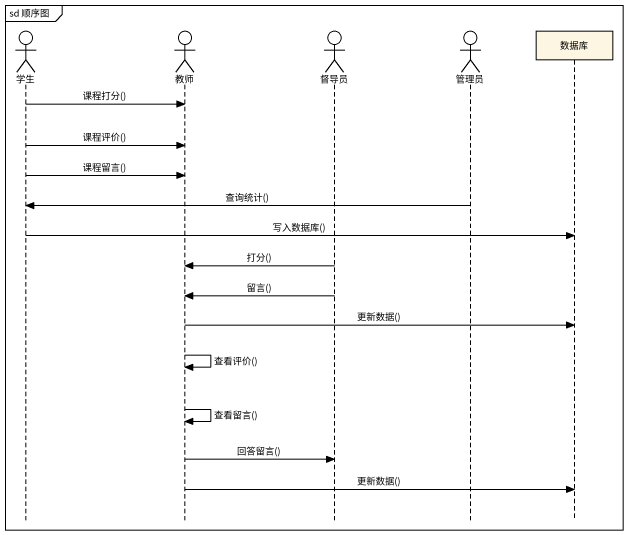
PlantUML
@startuml
mainframe sd 顺序图
hide footbox
actor 学生
actor 教师
actor 督导员
actor 管理员
participant 数据库

学生 -> 教师 : 课程打分()
学生 -> 教师 : 课程评价()
学生 -> 教师 : 课程留言()
管理员 -> 学生 : 查询统计()
学生 -> 数据库 : 写入数据库()
督导员 -> 教师 : 打分()
督导员 -> 教师 : 留言()
教师 -> 数据库 : 更新数据()
教师 -> 教师 : 查看评价()
教师 -> 教师 : 查看留言()
教师 -> 督导员 : 回答留言()
教师 -> 数据库 : 更新数据()
@enduml
